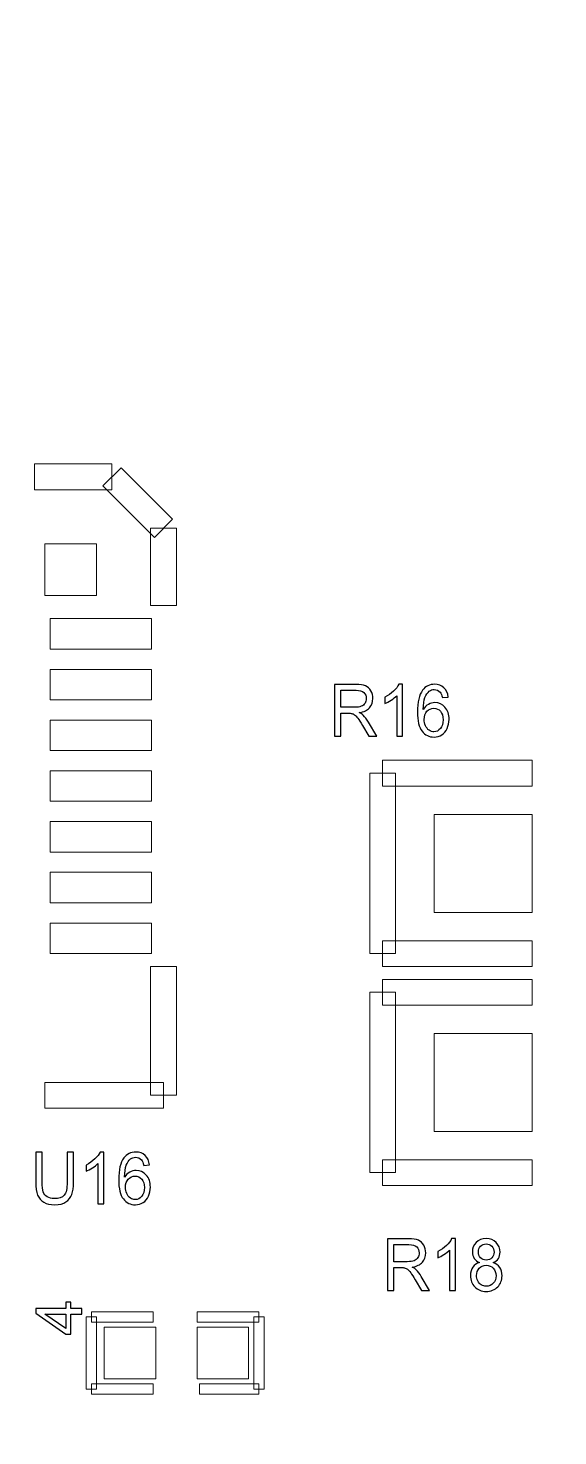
# Model space of a CAD drawing. Header units: millimetres. Extents: x -86 to 67, y -55 to 52.
# Drawn here: x -4.75 to 0.47, y 7.04 to 20.92 of the extents above; entities that cross this region are included whole.
import ezdxf

# ---------------------------------------------------------------- set-up
doc = ezdxf.new("R2010")
doc.units = ezdxf.units.MM
doc.header["$MEASUREMENT"] = 0
for name, color, linetype in [('BG_OUTLINE', 7, 'Continuous'), ('PG_SILKSCREEN_TOP', 7, 'Continuous'), ('PIN_TOP', 7, 'Continuous'), ('RD_SILKSCREEN_TOP', 7, 'Continuous')]:
    doc.layers.add(name, color=color, linetype=linetype)

msp = doc.modelspace()

# ---------------------------------------------------------------- linework, layer by layer
at = {"layer": 'BG_OUTLINE', "color": 3, "lineweight": 9}
msp.add_open_spline([(-60.0926, 34.7331), (-60.0926, 34.7331), (63.7724, 34.7331), (63.7724, 34.7331), (63.7724, 34.7331), (64.585, 34.7336), (65.3646, 34.4113), (65.9396, 33.837), (65.9396, 33.837), (66.5146, 33.2627), (66.8379, 32.4797), (66.8384, 31.667), (66.8384, 31.667), (66.8384, 31.667), (66.8412, -52.28), (66.8412, -52.28), (66.8412, -52.28), (66.8412, -52.28), (66.8384, -52.1933), (66.8384, -52.1933), (66.8384, -52.1933), (66.8389, -53.006), (66.5166, -53.7856), (65.9424, -54.3606), (65.9424, -54.3606), (65.3681, -54.9356), (64.585, -55.2589), (63.7724, -55.2594), (63.7724, -55.2594), (63.7724, -55.2594), (-60.1869, -55.2594), (-60.1869, -55.2594), (-60.1869, -55.2594), (-60.1869, -55.2594), (-60.0853, -55.2518), (-60.0853, -55.2518), (-60.0853, -55.2518), (-60.8979, -55.2523), (-61.6775, -54.9299), (-62.2525, -54.3557), (-62.2525, -54.3557), (-62.8275, -53.7814), (-63.1508, -52.9984), (-63.1513, -52.1857), (-63.1513, -52.1857), (-63.1513, -52.1857), (-63.1587, 31.667), (-63.1587, 31.667), (-63.1587, 31.667), (-63.1592, 32.4797), (-62.8369, 33.2593), (-62.2626, 33.8343), (-62.2626, 33.8343), (-61.6883, 34.4093), (-60.9053, 34.7326), (-60.0926, 34.7331)], degree=3, knots=[0, 0, 0, 0, 0.0714286, 0.0714286, 0.0714286, 0.0714286, 0.1428571, 0.1428571, 0.1428571, 0.1428571, 0.2142857, 0.2142857, 0.2142857, 0.2142857, 0.2857143, 0.2857143, 0.2857143, 0.2857143, 0.3571429, 0.3571429, 0.3571429, 0.3571429, 0.4285714, 0.4285714, 0.4285714, 0.4285714, 0.5, 0.5, 0.5, 0.5, 0.5714286, 0.5714286, 0.5714286, 0.5714286, 0.6428571, 0.6428571, 0.6428571, 0.6428571, 0.7142857, 0.7142857, 0.7142857, 0.7142857, 0.7857143, 0.7857143, 0.7857143, 0.7857143, 0.8571429, 0.8571429, 0.8571429, 0.8571429, 0.9285714, 0.9285714, 0.9285714, 0.9285714, 1, 1, 1, 1], dxfattribs=at)
at = {"layer": 'PG_SILKSCREEN_TOP', "color": 6, "lineweight": 9}
for points in [[(-4.6879, 16.3686), (-4.6879, 16.3686), (-4.6879, 16.6226), (-4.6879, 16.6226), (-4.6879, 16.6226), (-4.6879, 16.6226), (-3.9259, 16.6226), (-3.9259, 16.6226), (-3.9259, 16.6226), (-3.9259, 16.6226), (-3.9259, 16.3686), (-3.9259, 16.3686), (-3.9259, 16.3686), (-3.9259, 16.3686), (-4.6879, 16.3686), (-4.6879, 16.3686)], [(-4.0157, 16.4058), (-4.0157, 16.4058), (-3.8361, 16.5854), (-3.8361, 16.5854), (-3.8361, 16.5854), (-3.8361, 16.5854), (-3.3281, 16.0774), (-3.3281, 16.0774), (-3.3281, 16.0774), (-3.3281, 16.0774), (-3.5077, 15.8978), (-3.5077, 15.8978), (-3.5077, 15.8978), (-3.5077, 15.8978), (-4.0157, 16.4058), (-4.0157, 16.4058)], [(-3.5449, 15.9876), (-3.5449, 15.9876), (-3.2909, 15.9876), (-3.2909, 15.9876), (-3.2909, 15.9876), (-3.2909, 15.9876), (-3.2909, 15.2256), (-3.2909, 15.2256), (-3.2909, 15.2256), (-3.2909, 15.2256), (-3.5449, 15.2256), (-3.5449, 15.2256), (-3.5449, 15.2256), (-3.5449, 15.2256), (-3.5449, 15.9876), (-3.5449, 15.9876)], [(-1.2589, 13.4476), (-1.2589, 13.4476), (-1.2589, 13.7016), (-1.2589, 13.7016), (-1.2589, 13.7016), (-1.2589, 13.7016), (0.2143, 13.7016), (0.2143, 13.7016), (0.2143, 13.7016), (0.2143, 13.7016), (0.2143, 13.4476), (0.2143, 13.4476), (0.2143, 13.4476), (0.2143, 13.4476), (-1.2589, 13.4476), (-1.2589, 13.4476)], [(-1.1319, 11.7966), (-1.1319, 11.7966), (-1.3859, 11.7966), (-1.3859, 11.7966), (-1.3859, 11.7966), (-1.3859, 11.7966), (-1.3859, 13.5746), (-1.3859, 13.5746), (-1.3859, 13.5746), (-1.3859, 13.5746), (-1.1319, 13.5746), (-1.1319, 13.5746), (-1.1319, 13.5746), (-1.1319, 13.5746), (-1.1319, 11.7966), (-1.1319, 11.7966)], [(0.2143, 11.9236), (0.2143, 11.9236), (0.2143, 11.6696), (0.2143, 11.6696), (0.2143, 11.6696), (0.2143, 11.6696), (-1.2589, 11.6696), (-1.2589, 11.6696), (-1.2589, 11.6696), (-1.2589, 11.6696), (-1.2589, 11.9236), (-1.2589, 11.9236), (-1.2589, 11.9236), (-1.2589, 11.9236), (0.2143, 11.9236), (0.2143, 11.9236)], [(-3.5449, 11.6696), (-3.5449, 11.6696), (-3.2909, 11.6696), (-3.2909, 11.6696), (-3.2909, 11.6696), (-3.2909, 11.6696), (-3.2909, 10.3996), (-3.2909, 10.3996), (-3.2909, 10.3996), (-3.2909, 10.3996), (-3.5449, 10.3996), (-3.5449, 10.3996), (-3.5449, 10.3996), (-3.5449, 10.3996), (-3.5449, 11.6696), (-3.5449, 11.6696)], [(-1.2589, 11.2886), (-1.2589, 11.2886), (-1.2589, 11.5426), (-1.2589, 11.5426), (-1.2589, 11.5426), (-1.2589, 11.5426), (0.2143, 11.5426), (0.2143, 11.5426), (0.2143, 11.5426), (0.2143, 11.5426), (0.2143, 11.2886), (0.2143, 11.2886), (0.2143, 11.2886), (0.2143, 11.2886), (-1.2589, 11.2886), (-1.2589, 11.2886)], [(-1.1319, 9.6376), (-1.1319, 9.6376), (-1.3859, 9.6376), (-1.3859, 9.6376), (-1.3859, 9.6376), (-1.3859, 9.6376), (-1.3859, 11.4156), (-1.3859, 11.4156), (-1.3859, 11.4156), (-1.3859, 11.4156), (-1.1319, 11.4156), (-1.1319, 11.4156), (-1.1319, 11.4156), (-1.1319, 11.4156), (-1.1319, 9.6376), (-1.1319, 9.6376)], [(-3.4179, 10.5266), (-3.4179, 10.5266), (-3.4179, 10.2726), (-3.4179, 10.2726), (-3.4179, 10.2726), (-3.4179, 10.2726), (-4.5863, 10.2726), (-4.5863, 10.2726), (-4.5863, 10.2726), (-4.5863, 10.2726), (-4.5863, 10.5266), (-4.5863, 10.5266), (-4.5863, 10.5266), (-4.5863, 10.5266), (-3.4179, 10.5266), (-3.4179, 10.5266)], [(0.2143, 9.7646), (0.2143, 9.7646), (0.2143, 9.5106), (0.2143, 9.5106), (0.2143, 9.5106), (0.2143, 9.5106), (-1.2589, 9.5106), (-1.2589, 9.5106), (-1.2589, 9.5106), (-1.2589, 9.5106), (-1.2589, 9.7646), (-1.2589, 9.7646), (-1.2589, 9.7646), (-1.2589, 9.7646), (0.2143, 9.7646), (0.2143, 9.7646)], [(-4.1799, 8.2152), (-4.1799, 8.2152), (-4.0783, 8.2152), (-4.0783, 8.2152), (-4.0783, 8.2152), (-4.0783, 8.2152), (-4.0783, 7.504), (-4.0783, 7.504), (-4.0783, 7.504), (-4.0783, 7.504), (-4.1799, 7.504), (-4.1799, 7.504), (-4.1799, 7.504), (-4.1799, 7.504), (-4.1799, 8.2152), (-4.1799, 8.2152)], [(-4.1291, 8.1644), (-4.1291, 8.1644), (-4.1291, 8.266), (-4.1291, 8.266), (-4.1291, 8.266), (-4.1291, 8.266), (-3.5195, 8.266), (-3.5195, 8.266), (-3.5195, 8.266), (-3.5195, 8.266), (-3.5195, 8.1644), (-3.5195, 8.1644), (-3.5195, 8.1644), (-3.5195, 8.1644), (-4.1291, 8.1644), (-4.1291, 8.1644)], [(-3.0877, 8.1644), (-3.0877, 8.1644), (-3.0877, 8.266), (-3.0877, 8.266), (-3.0877, 8.266), (-3.0877, 8.266), (-2.4781, 8.266), (-2.4781, 8.266), (-2.4781, 8.266), (-2.4781, 8.266), (-2.4781, 8.1644), (-2.4781, 8.1644), (-2.4781, 8.1644), (-2.4781, 8.1644), (-3.0877, 8.1644), (-3.0877, 8.1644)], [(-2.5289, 8.2152), (-2.5289, 8.2152), (-2.4273, 8.2152), (-2.4273, 8.2152), (-2.4273, 8.2152), (-2.4273, 8.2152), (-2.4273, 7.504), (-2.4273, 7.504), (-2.4273, 7.504), (-2.4273, 7.504), (-2.5289, 7.504), (-2.5289, 7.504), (-2.5289, 7.504), (-2.5289, 7.504), (-2.5289, 8.2152), (-2.5289, 8.2152)], [(-4.1291, 7.4532), (-4.1291, 7.4532), (-4.1291, 7.5548), (-4.1291, 7.5548), (-4.1291, 7.5548), (-4.1291, 7.5548), (-3.5195, 7.5548), (-3.5195, 7.5548), (-3.5195, 7.5548), (-3.5195, 7.5548), (-3.5195, 7.4532), (-3.5195, 7.4532), (-3.5195, 7.4532), (-3.5195, 7.4532), (-4.1291, 7.4532), (-4.1291, 7.4532)], [(-2.4781, 7.5548), (-2.4781, 7.5548), (-2.4781, 7.4532), (-2.4781, 7.4532), (-2.4781, 7.4532), (-2.4781, 7.4532), (-3.0623, 7.4532), (-3.0623, 7.4532), (-3.0623, 7.4532), (-3.0623, 7.4532), (-3.0623, 7.5548), (-3.0623, 7.5548), (-3.0623, 7.5548), (-3.0623, 7.5548), (-2.4781, 7.5548), (-2.4781, 7.5548)]]:
    msp.add_open_spline(points, degree=3, knots=[0, 0, 0, 0, 0.25, 0.25, 0.25, 0.25, 0.5, 0.5, 0.5, 0.5, 0.75, 0.75, 0.75, 0.75, 1, 1, 1, 1], dxfattribs=at)
at = {"layer": 'PG_SILKSCREEN_TOP', "color": 6}
for points, knots in [([(-4.222, 8.2426), (-4.222, 8.2426), (-4.3308, 8.2426), (-4.3308, 8.2426), (-4.3308, 8.2426), (-4.3308, 8.2426), (-4.3308, 8.0454), (-4.3308, 8.0454), (-4.3308, 8.0454), (-4.3308, 8.0454), (-4.382, 8.0454), (-4.382, 8.0454), (-4.382, 8.0454), (-4.382, 8.0454), (-4.6766, 8.2529), (-4.6766, 8.2529), (-4.6766, 8.2529), (-4.6766, 8.2529), (-4.6766, 8.2985), (-4.6766, 8.2985), (-4.6766, 8.2985), (-4.6766, 8.2985), (-4.382, 8.2985), (-4.382, 8.2985), (-4.382, 8.2985), (-4.382, 8.2985), (-4.382, 8.3599), (-4.382, 8.3599), (-4.382, 8.3599), (-4.382, 8.3599), (-4.3308, 8.3599), (-4.3308, 8.3599), (-4.3308, 8.3599), (-4.3308, 8.3599), (-4.3308, 8.2985), (-4.3308, 8.2985), (-4.3308, 8.2985), (-4.3308, 8.2985), (-4.222, 8.2985), (-4.222, 8.2985), (-4.222, 8.2985), (-4.222, 8.2985), (-4.222, 8.2426), (-4.222, 8.2426)], [0, 0, 0, 0, 0.0909091, 0.0909091, 0.0909091, 0.0909091, 0.1818182, 0.1818182, 0.1818182, 0.1818182, 0.2727273, 0.2727273, 0.2727273, 0.2727273, 0.3636364, 0.3636364, 0.3636364, 0.3636364, 0.4545455, 0.4545455, 0.4545455, 0.4545455, 0.5454545, 0.5454545, 0.5454545, 0.5454545, 0.6363636, 0.6363636, 0.6363636, 0.6363636, 0.7272727, 0.7272727, 0.7272727, 0.7272727, 0.8181818, 0.8181818, 0.8181818, 0.8181818, 0.9090909, 0.9090909, 0.9090909, 0.9090909, 1, 1, 1, 1]), ([(-4.382, 8.2426), (-4.382, 8.2426), (-4.5869, 8.2426), (-4.5869, 8.2426), (-4.5869, 8.2426), (-4.5869, 8.2426), (-4.382, 8.1004), (-4.382, 8.1004), (-4.382, 8.1004), (-4.382, 8.1004), (-4.382, 8.2426), (-4.382, 8.2426)], [0, 0, 0, 0, 0.3333333, 0.3333333, 0.3333333, 0.3333333, 0.6666667, 0.6666667, 0.6666667, 0.6666667, 1, 1, 1, 1])]:
    msp.add_open_spline(points, degree=3, knots=knots, dxfattribs=at)
at = {"layer": 'PIN_TOP', "lineweight": 9}
for points in [[(-4.5863, 15.8352), (-4.5863, 15.8352), (-4.0783, 15.8352), (-4.0783, 15.8352), (-4.0783, 15.8352), (-4.0783, 15.8352), (-4.0783, 15.3272), (-4.0783, 15.3272), (-4.0783, 15.3272), (-4.0783, 15.3272), (-4.5863, 15.3272), (-4.5863, 15.3272), (-4.5863, 15.3272), (-4.5863, 15.3272), (-4.5863, 15.8352), (-4.5863, 15.8352)], [(-4.5359, 15.0977), (-4.5359, 15.0977), (-3.5359, 15.0977), (-3.5359, 15.0977), (-3.5359, 15.0977), (-3.5359, 15.0977), (-3.5359, 14.7978), (-3.5359, 14.7978), (-3.5359, 14.7978), (-3.5359, 14.7978), (-4.5359, 14.7978), (-4.5359, 14.7978), (-4.5359, 14.7978), (-4.5359, 14.7978), (-4.5359, 15.0977), (-4.5359, 15.0977)], [(-4.5359, 14.5976), (-4.5359, 14.5976), (-3.5359, 14.5976), (-3.5359, 14.5976), (-3.5359, 14.5976), (-3.5359, 14.5976), (-3.5359, 14.2976), (-3.5359, 14.2976), (-3.5359, 14.2976), (-3.5359, 14.2976), (-4.5359, 14.2976), (-4.5359, 14.2976), (-4.5359, 14.2976), (-4.5359, 14.2976), (-4.5359, 14.5976), (-4.5359, 14.5976)], [(-4.5359, 14.0977), (-4.5359, 14.0977), (-3.5359, 14.0977), (-3.5359, 14.0977), (-3.5359, 14.0977), (-3.5359, 14.0977), (-3.5359, 13.7978), (-3.5359, 13.7978), (-3.5359, 13.7978), (-3.5359, 13.7978), (-4.5359, 13.7978), (-4.5359, 13.7978), (-4.5359, 13.7978), (-4.5359, 13.7978), (-4.5359, 14.0977), (-4.5359, 14.0977)], [(-4.5359, 13.5976), (-4.5359, 13.5976), (-3.5359, 13.5976), (-3.5359, 13.5976), (-3.5359, 13.5976), (-3.5359, 13.5976), (-3.5359, 13.2976), (-3.5359, 13.2976), (-3.5359, 13.2976), (-3.5359, 13.2976), (-4.5359, 13.2976), (-4.5359, 13.2976), (-4.5359, 13.2976), (-4.5359, 13.2976), (-4.5359, 13.5976), (-4.5359, 13.5976)], [(-4.5359, 13.0975), (-4.5359, 13.0975), (-3.5359, 13.0975), (-3.5359, 13.0975), (-3.5359, 13.0975), (-3.5359, 13.0975), (-3.5359, 12.7975), (-3.5359, 12.7975), (-3.5359, 12.7975), (-3.5359, 12.7975), (-4.5359, 12.7975), (-4.5359, 12.7975), (-4.5359, 12.7975), (-4.5359, 12.7975), (-4.5359, 13.0975), (-4.5359, 13.0975)], [(0.2143, 13.1682), (0.2143, 13.1682), (0.2143, 12.203), (0.2143, 12.203), (0.2143, 12.203), (0.2143, 12.203), (-0.7509, 12.203), (-0.7509, 12.203), (-0.7509, 12.203), (-0.7509, 12.203), (-0.7509, 13.1682), (-0.7509, 13.1682), (-0.7509, 13.1682), (-0.7509, 13.1682), (0.2143, 13.1682), (0.2143, 13.1682)], [(-4.5359, 12.5976), (-4.5359, 12.5976), (-3.5359, 12.5976), (-3.5359, 12.5976), (-3.5359, 12.5976), (-3.5359, 12.5976), (-3.5359, 12.2976), (-3.5359, 12.2976), (-3.5359, 12.2976), (-3.5359, 12.2976), (-4.5359, 12.2976), (-4.5359, 12.2976), (-4.5359, 12.2976), (-4.5359, 12.2976), (-4.5359, 12.5976), (-4.5359, 12.5976)], [(-4.5359, 12.0975), (-4.5359, 12.0975), (-3.5359, 12.0975), (-3.5359, 12.0975), (-3.5359, 12.0975), (-3.5359, 12.0975), (-3.5359, 11.7975), (-3.5359, 11.7975), (-3.5359, 11.7975), (-3.5359, 11.7975), (-4.5359, 11.7975), (-4.5359, 11.7975), (-4.5359, 11.7975), (-4.5359, 11.7975), (-4.5359, 12.0975), (-4.5359, 12.0975)], [(0.2143, 11.0092), (0.2143, 11.0092), (0.2143, 10.044), (0.2143, 10.044), (0.2143, 10.044), (0.2143, 10.044), (-0.7509, 10.044), (-0.7509, 10.044), (-0.7509, 10.044), (-0.7509, 10.044), (-0.7509, 11.0092), (-0.7509, 11.0092), (-0.7509, 11.0092), (-0.7509, 11.0092), (0.2143, 11.0092), (0.2143, 11.0092)], [(-4.0021, 7.6056), (-4.0021, 7.6056), (-4.0021, 8.1136), (-4.0021, 8.1136), (-4.0021, 8.1136), (-4.0021, 8.1136), (-3.4941, 8.1136), (-3.4941, 8.1136), (-3.4941, 8.1136), (-3.4941, 8.1136), (-3.4941, 7.6056), (-3.4941, 7.6056), (-3.4941, 7.6056), (-3.4941, 7.6056), (-4.0021, 7.6056), (-4.0021, 7.6056)], [(-3.0877, 7.6056), (-3.0877, 7.6056), (-3.0877, 8.1136), (-3.0877, 8.1136), (-3.0877, 8.1136), (-3.0877, 8.1136), (-2.5797, 8.1136), (-2.5797, 8.1136), (-2.5797, 8.1136), (-2.5797, 8.1136), (-2.5797, 7.6056), (-2.5797, 7.6056), (-2.5797, 7.6056), (-2.5797, 7.6056), (-3.0877, 7.6056), (-3.0877, 7.6056)]]:
    msp.add_open_spline(points, degree=3, knots=[0, 0, 0, 0, 0.25, 0.25, 0.25, 0.25, 0.5, 0.5, 0.5, 0.5, 0.75, 0.75, 0.75, 0.75, 1, 1, 1, 1], dxfattribs=at)
at = {"layer": 'RD_SILKSCREEN_TOP', "color": 8}
for points, knots in [([(-1.7328, 13.9394), (-1.7328, 13.9394), (-1.7328, 14.4485), (-1.7328, 14.4485), (-1.7328, 14.4485), (-1.7328, 14.4485), (-1.5232, 14.4485), (-1.5232, 14.4485), (-1.5232, 14.4485), (-1.4811, 14.4485), (-1.449, 14.4439), (-1.4271, 14.4348), (-1.4271, 14.4348), (-1.4052, 14.4256), (-1.3877, 14.4095), (-1.3745, 14.3864), (-1.3745, 14.3864), (-1.3614, 14.3632), (-1.3549, 14.3376), (-1.3549, 14.3096), (-1.3549, 14.3096), (-1.3549, 14.2734), (-1.3656, 14.2431), (-1.3875, 14.2183), (-1.3875, 14.2183), (-1.4092, 14.1935), (-1.4427, 14.1778), (-1.4881, 14.171), (-1.4881, 14.171), (-1.4715, 14.1625), (-1.4589, 14.1541), (-1.4503, 14.1456), (-1.4503, 14.1456), (-1.432, 14.1276), (-1.4148, 14.105), (-1.3983, 14.078), (-1.3983, 14.078), (-1.3983, 14.078), (-1.3161, 13.9394), (-1.3161, 13.9394), (-1.3161, 13.9394), (-1.3161, 13.9394), (-1.3949, 13.9394), (-1.3949, 13.9394), (-1.3949, 13.9394), (-1.3949, 13.9394), (-1.4574, 14.0454), (-1.4574, 14.0454), (-1.4574, 14.0454), (-1.4757, 14.0758), (-1.4907, 14.0993), (-1.5026, 14.1154), (-1.5026, 14.1154), (-1.5144, 14.1317), (-1.525, 14.143), (-1.5343, 14.1494), (-1.5343, 14.1494), (-1.5436, 14.156), (-1.5531, 14.1605), (-1.5628, 14.1631), (-1.5628, 14.1631), (-1.5699, 14.1646), (-1.5815, 14.1654), (-1.5977, 14.1654), (-1.5977, 14.1654), (-1.5977, 14.1654), (-1.6702, 14.1654), (-1.6702, 14.1654), (-1.6702, 14.1654), (-1.6702, 14.1654), (-1.6702, 13.9394), (-1.6702, 13.9394), (-1.6702, 13.9394), (-1.6702, 13.9394), (-1.7328, 13.9394), (-1.7328, 13.9394)], [0, 0, 0, 0, 0.0526316, 0.0526316, 0.0526316, 0.0526316, 0.1052632, 0.1052632, 0.1052632, 0.1052632, 0.1578947, 0.1578947, 0.1578947, 0.1578947, 0.2105263, 0.2105263, 0.2105263, 0.2105263, 0.2631579, 0.2631579, 0.2631579, 0.2631579, 0.3157895, 0.3157895, 0.3157895, 0.3157895, 0.3684211, 0.3684211, 0.3684211, 0.3684211, 0.4210526, 0.4210526, 0.4210526, 0.4210526, 0.4736842, 0.4736842, 0.4736842, 0.4736842, 0.5263158, 0.5263158, 0.5263158, 0.5263158, 0.5789474, 0.5789474, 0.5789474, 0.5789474, 0.6315789, 0.6315789, 0.6315789, 0.6315789, 0.6842105, 0.6842105, 0.6842105, 0.6842105, 0.7368421, 0.7368421, 0.7368421, 0.7368421, 0.7894737, 0.7894737, 0.7894737, 0.7894737, 0.8421053, 0.8421053, 0.8421053, 0.8421053, 0.8947368, 0.8947368, 0.8947368, 0.8947368, 0.9473684, 0.9473684, 0.9473684, 0.9473684, 1, 1, 1, 1]), ([(-1.0618, 13.9394), (-1.0618, 13.9394), (-1.1198, 13.9394), (-1.1198, 13.9394), (-1.1198, 13.9394), (-1.1198, 13.9394), (-1.1198, 14.3377), (-1.1198, 14.3377), (-1.1198, 14.3377), (-1.1338, 14.3233), (-1.1521, 14.309), (-1.1747, 14.2946), (-1.1747, 14.2946), (-1.1975, 14.2803), (-1.2179, 14.2695), (-1.2359, 14.2624), (-1.2359, 14.2624), (-1.2359, 14.2624), (-1.2359, 14.3227), (-1.2359, 14.3227), (-1.2359, 14.3227), (-1.2034, 14.3392), (-1.175, 14.3591), (-1.1508, 14.3825), (-1.1508, 14.3825), (-1.1265, 14.4059), (-1.1093, 14.4286), (-1.0992, 14.4506), (-1.0992, 14.4506), (-1.0992, 14.4506), (-1.0618, 14.4506), (-1.0618, 14.4506), (-1.0618, 14.4506), (-1.0618, 14.4506), (-1.0618, 13.9394), (-1.0618, 13.9394)], [0, 0, 0, 0, 0.1111111, 0.1111111, 0.1111111, 0.1111111, 0.2222222, 0.2222222, 0.2222222, 0.2222222, 0.3333333, 0.3333333, 0.3333333, 0.3333333, 0.4444444, 0.4444444, 0.4444444, 0.4444444, 0.5555556, 0.5555556, 0.5555556, 0.5555556, 0.6666667, 0.6666667, 0.6666667, 0.6666667, 0.7777778, 0.7777778, 0.7777778, 0.7777778, 0.8888889, 0.8888889, 0.8888889, 0.8888889, 1, 1, 1, 1]), ([(-0.612, 14.3238), (-0.612, 14.3238), (-0.6696, 14.3189), (-0.6696, 14.3189), (-0.6696, 14.3189), (-0.6748, 14.3435), (-0.6821, 14.3614), (-0.6916, 14.3724), (-0.6916, 14.3724), (-0.7072, 14.3903), (-0.7267, 14.3992), (-0.7497, 14.3992), (-0.7497, 14.3992), (-0.7682, 14.3992), (-0.7843, 14.3936), (-0.7983, 14.3825), (-0.7983, 14.3825), (-0.8165, 14.3681), (-0.831, 14.3472), (-0.8415, 14.3197), (-0.8415, 14.3197), (-0.852, 14.2922), (-0.8575, 14.2529), (-0.858, 14.202), (-0.858, 14.202), (-0.8439, 14.2248), (-0.8269, 14.2419), (-0.8067, 14.253), (-0.8067, 14.253), (-0.7865, 14.2641), (-0.7653, 14.2696), (-0.7432, 14.2696), (-0.7432, 14.2696), (-0.7044, 14.2696), (-0.6715, 14.2543), (-0.6443, 14.2236), (-0.6443, 14.2236), (-0.6171, 14.1929), (-0.6035, 14.1534), (-0.6035, 14.1048), (-0.6035, 14.1048), (-0.6035, 14.0727), (-0.6099, 14.0431), (-0.6227, 14.0156), (-0.6227, 14.0156), (-0.6355, 13.9882), (-0.6531, 13.9671), (-0.6755, 13.9526), (-0.6755, 13.9526), (-0.6978, 13.938), (-0.7231, 13.9307), (-0.7515, 13.9307), (-0.7515, 13.9307), (-0.7999, 13.9307), (-0.8394, 13.9498), (-0.8698, 13.9882), (-0.8698, 13.9882), (-0.9005, 14.0265), (-0.9156, 14.0897), (-0.9156, 14.1777), (-0.9156, 14.1777), (-0.9156, 14.276), (-0.8988, 14.3475), (-0.865, 14.3922), (-0.865, 14.3922), (-0.8356, 14.4311), (-0.796, 14.4506), (-0.7461, 14.4506), (-0.7461, 14.4506), (-0.7089, 14.4506), (-0.6785, 14.4394), (-0.6547, 14.4169), (-0.6547, 14.4169), (-0.6309, 14.3944), (-0.6167, 14.3634), (-0.612, 14.3238)], [0, 0, 0, 0, 0.0526316, 0.0526316, 0.0526316, 0.0526316, 0.1052632, 0.1052632, 0.1052632, 0.1052632, 0.1578947, 0.1578947, 0.1578947, 0.1578947, 0.2105263, 0.2105263, 0.2105263, 0.2105263, 0.2631579, 0.2631579, 0.2631579, 0.2631579, 0.3157895, 0.3157895, 0.3157895, 0.3157895, 0.3684211, 0.3684211, 0.3684211, 0.3684211, 0.4210526, 0.4210526, 0.4210526, 0.4210526, 0.4736842, 0.4736842, 0.4736842, 0.4736842, 0.5263158, 0.5263158, 0.5263158, 0.5263158, 0.5789474, 0.5789474, 0.5789474, 0.5789474, 0.6315789, 0.6315789, 0.6315789, 0.6315789, 0.6842105, 0.6842105, 0.6842105, 0.6842105, 0.7368421, 0.7368421, 0.7368421, 0.7368421, 0.7894737, 0.7894737, 0.7894737, 0.7894737, 0.8421053, 0.8421053, 0.8421053, 0.8421053, 0.8947368, 0.8947368, 0.8947368, 0.8947368, 0.9473684, 0.9473684, 0.9473684, 0.9473684, 1, 1, 1, 1]), ([(-1.6702, 14.2238), (-1.6702, 14.2238), (-1.5358, 14.2238), (-1.5358, 14.2238), (-1.5358, 14.2238), (-1.5072, 14.2238), (-1.4848, 14.227), (-1.4687, 14.2334), (-1.4687, 14.2334), (-1.4526, 14.2398), (-1.4403, 14.25), (-1.4319, 14.2639), (-1.4319, 14.2639), (-1.4236, 14.2779), (-1.4194, 14.2931), (-1.4194, 14.3096), (-1.4194, 14.3096), (-1.4194, 14.3336), (-1.4274, 14.3534), (-1.4437, 14.369), (-1.4437, 14.369), (-1.4599, 14.3845), (-1.4855, 14.3922), (-1.5206, 14.3922), (-1.5206, 14.3922), (-1.5206, 14.3922), (-1.6702, 14.3922), (-1.6702, 14.3922), (-1.6702, 14.3922), (-1.6702, 14.3922), (-1.6702, 14.2238), (-1.6702, 14.2238)], [0, 0, 0, 0, 0.125, 0.125, 0.125, 0.125, 0.25, 0.25, 0.25, 0.25, 0.375, 0.375, 0.375, 0.375, 0.5, 0.5, 0.5, 0.5, 0.625, 0.625, 0.625, 0.625, 0.75, 0.75, 0.75, 0.75, 0.875, 0.875, 0.875, 0.875, 1, 1, 1, 1]), ([(-0.8489, 14.1044), (-0.8489, 14.0828), (-0.8447, 14.0622), (-0.8361, 14.0425), (-0.8361, 14.0425), (-0.8277, 14.0228), (-0.8158, 14.0079), (-0.8006, 13.9976), (-0.8006, 13.9976), (-0.7853, 13.9873), (-0.7693, 13.9821), (-0.7525, 13.9821), (-0.7525, 13.9821), (-0.728, 13.9821), (-0.707, 13.9927), (-0.6893, 14.0141), (-0.6893, 14.0141), (-0.6717, 14.0354), (-0.663, 14.0643), (-0.663, 14.1008), (-0.663, 14.1008), (-0.663, 14.136), (-0.6716, 14.1638), (-0.689, 14.1841), (-0.689, 14.1841), (-0.7064, 14.2043), (-0.7283, 14.2144), (-0.7547, 14.2144), (-0.7547, 14.2144), (-0.781, 14.2144), (-0.8033, 14.2043), (-0.8216, 14.1841), (-0.8216, 14.1841), (-0.8398, 14.1638), (-0.8489, 14.1372), (-0.8489, 14.1044)], [0, 0, 0, 0, 0.1111111, 0.1111111, 0.1111111, 0.1111111, 0.2222222, 0.2222222, 0.2222222, 0.2222222, 0.3333333, 0.3333333, 0.3333333, 0.3333333, 0.4444444, 0.4444444, 0.4444444, 0.4444444, 0.5555556, 0.5555556, 0.5555556, 0.5555556, 0.6666667, 0.6666667, 0.6666667, 0.6666667, 0.7777778, 0.7777778, 0.7777778, 0.7777778, 0.8888889, 0.8888889, 0.8888889, 0.8888889, 1, 1, 1, 1]), ([(-4.3674, 9.8386), (-4.3674, 9.8386), (-4.3047, 9.8386), (-4.3047, 9.8386), (-4.3047, 9.8386), (-4.3047, 9.8386), (-4.3047, 9.5444), (-4.3047, 9.5444), (-4.3047, 9.5444), (-4.3047, 9.4933), (-4.3102, 9.4527), (-4.321, 9.4225), (-4.321, 9.4225), (-4.3317, 9.3924), (-4.351, 9.368), (-4.3792, 9.3492), (-4.3792, 9.3492), (-4.4072, 9.3302), (-4.444, 9.3208), (-4.4896, 9.3208), (-4.4896, 9.3208), (-4.5338, 9.3208), (-4.5701, 9.329), (-4.5982, 9.3455), (-4.5982, 9.3455), (-4.6264, 9.3619), (-4.6465, 9.3857), (-4.6585, 9.4169), (-4.6585, 9.4169), (-4.6707, 9.448), (-4.6766, 9.4905), (-4.6766, 9.5444), (-4.6766, 9.5444), (-4.6766, 9.5444), (-4.6766, 9.8386), (-4.6766, 9.8386), (-4.6766, 9.8386), (-4.6766, 9.8386), (-4.614, 9.8386), (-4.614, 9.8386), (-4.614, 9.8386), (-4.614, 9.8386), (-4.614, 9.5448), (-4.614, 9.5448), (-4.614, 9.5448), (-4.614, 9.5005), (-4.6102, 9.4679), (-4.6026, 9.4471), (-4.6026, 9.4471), (-4.595, 9.4261), (-4.5818, 9.41), (-4.5633, 9.3986), (-4.5633, 9.3986), (-4.5446, 9.3872), (-4.5219, 9.3815), (-4.4951, 9.3815), (-4.4951, 9.3815), (-4.449, 9.3815), (-4.4162, 9.3928), (-4.3966, 9.4153), (-4.3966, 9.4153), (-4.3771, 9.4377), (-4.3674, 9.4809), (-4.3674, 9.5448), (-4.3674, 9.5448), (-4.3674, 9.5448), (-4.3674, 9.8386), (-4.3674, 9.8386)], [0, 0, 0, 0, 0.0588235, 0.0588235, 0.0588235, 0.0588235, 0.1176471, 0.1176471, 0.1176471, 0.1176471, 0.1764706, 0.1764706, 0.1764706, 0.1764706, 0.2352941, 0.2352941, 0.2352941, 0.2352941, 0.2941176, 0.2941176, 0.2941176, 0.2941176, 0.3529412, 0.3529412, 0.3529412, 0.3529412, 0.4117647, 0.4117647, 0.4117647, 0.4117647, 0.4705882, 0.4705882, 0.4705882, 0.4705882, 0.5294118, 0.5294118, 0.5294118, 0.5294118, 0.5882353, 0.5882353, 0.5882353, 0.5882353, 0.6470588, 0.6470588, 0.6470588, 0.6470588, 0.7058824, 0.7058824, 0.7058824, 0.7058824, 0.7647059, 0.7647059, 0.7647059, 0.7647059, 0.8235294, 0.8235294, 0.8235294, 0.8235294, 0.8823529, 0.8823529, 0.8823529, 0.8823529, 0.9411765, 0.9411765, 0.9411765, 0.9411765, 1, 1, 1, 1]), ([(-4.0056, 9.3295), (-4.0056, 9.3295), (-4.0636, 9.3295), (-4.0636, 9.3295), (-4.0636, 9.3295), (-4.0636, 9.3295), (-4.0636, 9.7278), (-4.0636, 9.7278), (-4.0636, 9.7278), (-4.0776, 9.7134), (-4.0959, 9.6991), (-4.1185, 9.6847), (-4.1185, 9.6847), (-4.1413, 9.6704), (-4.1617, 9.6596), (-4.1797, 9.6525), (-4.1797, 9.6525), (-4.1797, 9.6525), (-4.1797, 9.7128), (-4.1797, 9.7128), (-4.1797, 9.7128), (-4.1472, 9.7293), (-4.1188, 9.7492), (-4.0946, 9.7726), (-4.0946, 9.7726), (-4.0703, 9.796), (-4.0531, 9.8187), (-4.043, 9.8407), (-4.043, 9.8407), (-4.043, 9.8407), (-4.0056, 9.8407), (-4.0056, 9.8407), (-4.0056, 9.8407), (-4.0056, 9.8407), (-4.0056, 9.3295), (-4.0056, 9.3295)], [0, 0, 0, 0, 0.1111111, 0.1111111, 0.1111111, 0.1111111, 0.2222222, 0.2222222, 0.2222222, 0.2222222, 0.3333333, 0.3333333, 0.3333333, 0.3333333, 0.4444444, 0.4444444, 0.4444444, 0.4444444, 0.5555556, 0.5555556, 0.5555556, 0.5555556, 0.6666667, 0.6666667, 0.6666667, 0.6666667, 0.7777778, 0.7777778, 0.7777778, 0.7777778, 0.8888889, 0.8888889, 0.8888889, 0.8888889, 1, 1, 1, 1]), ([(-3.5558, 9.7139), (-3.5558, 9.7139), (-3.6134, 9.709), (-3.6134, 9.709), (-3.6134, 9.709), (-3.6186, 9.7336), (-3.6259, 9.7515), (-3.6354, 9.7625), (-3.6354, 9.7625), (-3.651, 9.7804), (-3.6705, 9.7893), (-3.6935, 9.7893), (-3.6935, 9.7893), (-3.712, 9.7893), (-3.7281, 9.7837), (-3.7421, 9.7726), (-3.7421, 9.7726), (-3.7603, 9.7582), (-3.7748, 9.7373), (-3.7853, 9.7098), (-3.7853, 9.7098), (-3.7958, 9.6823), (-3.8013, 9.643), (-3.8018, 9.5921), (-3.8018, 9.5921), (-3.7877, 9.6149), (-3.7707, 9.632), (-3.7505, 9.6431), (-3.7505, 9.6431), (-3.7303, 9.6542), (-3.7091, 9.6597), (-3.687, 9.6597), (-3.687, 9.6597), (-3.6482, 9.6597), (-3.6153, 9.6444), (-3.5881, 9.6137), (-3.5881, 9.6137), (-3.5609, 9.583), (-3.5473, 9.5435), (-3.5473, 9.4949), (-3.5473, 9.4949), (-3.5473, 9.4628), (-3.5537, 9.4332), (-3.5665, 9.4057), (-3.5665, 9.4057), (-3.5793, 9.3783), (-3.5969, 9.3572), (-3.6193, 9.3427), (-3.6193, 9.3427), (-3.6416, 9.3281), (-3.6669, 9.3208), (-3.6953, 9.3208), (-3.6953, 9.3208), (-3.7437, 9.3208), (-3.7832, 9.3399), (-3.8136, 9.3783), (-3.8136, 9.3783), (-3.8443, 9.4166), (-3.8594, 9.4798), (-3.8594, 9.5678), (-3.8594, 9.5678), (-3.8594, 9.6661), (-3.8426, 9.7376), (-3.8088, 9.7823), (-3.8088, 9.7823), (-3.7794, 9.8212), (-3.7398, 9.8407), (-3.6899, 9.8407), (-3.6899, 9.8407), (-3.6527, 9.8407), (-3.6223, 9.8295), (-3.5985, 9.807), (-3.5985, 9.807), (-3.5747, 9.7845), (-3.5605, 9.7535), (-3.5558, 9.7139)], [0, 0, 0, 0, 0.0526316, 0.0526316, 0.0526316, 0.0526316, 0.1052632, 0.1052632, 0.1052632, 0.1052632, 0.1578947, 0.1578947, 0.1578947, 0.1578947, 0.2105263, 0.2105263, 0.2105263, 0.2105263, 0.2631579, 0.2631579, 0.2631579, 0.2631579, 0.3157895, 0.3157895, 0.3157895, 0.3157895, 0.3684211, 0.3684211, 0.3684211, 0.3684211, 0.4210526, 0.4210526, 0.4210526, 0.4210526, 0.4736842, 0.4736842, 0.4736842, 0.4736842, 0.5263158, 0.5263158, 0.5263158, 0.5263158, 0.5789474, 0.5789474, 0.5789474, 0.5789474, 0.6315789, 0.6315789, 0.6315789, 0.6315789, 0.6842105, 0.6842105, 0.6842105, 0.6842105, 0.7368421, 0.7368421, 0.7368421, 0.7368421, 0.7894737, 0.7894737, 0.7894737, 0.7894737, 0.8421053, 0.8421053, 0.8421053, 0.8421053, 0.8947368, 0.8947368, 0.8947368, 0.8947368, 0.9473684, 0.9473684, 0.9473684, 0.9473684, 1, 1, 1, 1]), ([(-3.7927, 9.4945), (-3.7927, 9.4729), (-3.7885, 9.4523), (-3.7799, 9.4326), (-3.7799, 9.4326), (-3.7715, 9.4129), (-3.7596, 9.398), (-3.7444, 9.3877), (-3.7444, 9.3877), (-3.7291, 9.3774), (-3.7131, 9.3722), (-3.6963, 9.3722), (-3.6963, 9.3722), (-3.6718, 9.3722), (-3.6508, 9.3828), (-3.6331, 9.4042), (-3.6331, 9.4042), (-3.6155, 9.4255), (-3.6068, 9.4544), (-3.6068, 9.4909), (-3.6068, 9.4909), (-3.6068, 9.5261), (-3.6154, 9.5539), (-3.6328, 9.5742), (-3.6328, 9.5742), (-3.6502, 9.5944), (-3.6721, 9.6045), (-3.6985, 9.6045), (-3.6985, 9.6045), (-3.7248, 9.6045), (-3.7471, 9.5944), (-3.7654, 9.5742), (-3.7654, 9.5742), (-3.7836, 9.5539), (-3.7927, 9.5273), (-3.7927, 9.4945)], [0, 0, 0, 0, 0.1111111, 0.1111111, 0.1111111, 0.1111111, 0.2222222, 0.2222222, 0.2222222, 0.2222222, 0.3333333, 0.3333333, 0.3333333, 0.3333333, 0.4444444, 0.4444444, 0.4444444, 0.4444444, 0.5555556, 0.5555556, 0.5555556, 0.5555556, 0.6666667, 0.6666667, 0.6666667, 0.6666667, 0.7777778, 0.7777778, 0.7777778, 0.7777778, 0.8888889, 0.8888889, 0.8888889, 0.8888889, 1, 1, 1, 1]), ([(-1.2121, 8.4758), (-1.2121, 8.4758), (-1.2121, 8.9849), (-1.2121, 8.9849), (-1.2121, 8.9849), (-1.2121, 8.9849), (-1.0025, 8.9849), (-1.0025, 8.9849), (-1.0025, 8.9849), (-0.9604, 8.9849), (-0.9283, 8.9803), (-0.9064, 8.9712), (-0.9064, 8.9712), (-0.8845, 8.962), (-0.867, 8.9459), (-0.8538, 8.9228), (-0.8538, 8.9228), (-0.8407, 8.8996), (-0.8342, 8.874), (-0.8342, 8.846), (-0.8342, 8.846), (-0.8342, 8.8098), (-0.8449, 8.7795), (-0.8668, 8.7547), (-0.8668, 8.7547), (-0.8885, 8.7299), (-0.922, 8.7142), (-0.9674, 8.7074), (-0.9674, 8.7074), (-0.9508, 8.6989), (-0.9382, 8.6905), (-0.9296, 8.682), (-0.9296, 8.682), (-0.9113, 8.664), (-0.8941, 8.6414), (-0.8776, 8.6144), (-0.8776, 8.6144), (-0.8776, 8.6144), (-0.7954, 8.4758), (-0.7954, 8.4758), (-0.7954, 8.4758), (-0.7954, 8.4758), (-0.8742, 8.4758), (-0.8742, 8.4758), (-0.8742, 8.4758), (-0.8742, 8.4758), (-0.9367, 8.5818), (-0.9367, 8.5818), (-0.9367, 8.5818), (-0.955, 8.6122), (-0.97, 8.6357), (-0.9819, 8.6518), (-0.9819, 8.6518), (-0.9937, 8.6681), (-1.0043, 8.6794), (-1.0136, 8.6858), (-1.0136, 8.6858), (-1.0229, 8.6924), (-1.0324, 8.6969), (-1.0421, 8.6995), (-1.0421, 8.6995), (-1.0492, 8.701), (-1.0608, 8.7018), (-1.077, 8.7018), (-1.077, 8.7018), (-1.077, 8.7018), (-1.1495, 8.7018), (-1.1495, 8.7018), (-1.1495, 8.7018), (-1.1495, 8.7018), (-1.1495, 8.4758), (-1.1495, 8.4758), (-1.1495, 8.4758), (-1.1495, 8.4758), (-1.2121, 8.4758), (-1.2121, 8.4758)], [0, 0, 0, 0, 0.0526316, 0.0526316, 0.0526316, 0.0526316, 0.1052632, 0.1052632, 0.1052632, 0.1052632, 0.1578947, 0.1578947, 0.1578947, 0.1578947, 0.2105263, 0.2105263, 0.2105263, 0.2105263, 0.2631579, 0.2631579, 0.2631579, 0.2631579, 0.3157895, 0.3157895, 0.3157895, 0.3157895, 0.3684211, 0.3684211, 0.3684211, 0.3684211, 0.4210526, 0.4210526, 0.4210526, 0.4210526, 0.4736842, 0.4736842, 0.4736842, 0.4736842, 0.5263158, 0.5263158, 0.5263158, 0.5263158, 0.5789474, 0.5789474, 0.5789474, 0.5789474, 0.6315789, 0.6315789, 0.6315789, 0.6315789, 0.6842105, 0.6842105, 0.6842105, 0.6842105, 0.7368421, 0.7368421, 0.7368421, 0.7368421, 0.7894737, 0.7894737, 0.7894737, 0.7894737, 0.8421053, 0.8421053, 0.8421053, 0.8421053, 0.8947368, 0.8947368, 0.8947368, 0.8947368, 0.9473684, 0.9473684, 0.9473684, 0.9473684, 1, 1, 1, 1]), ([(-1.1495, 8.7602), (-1.1495, 8.7602), (-1.0151, 8.7602), (-1.0151, 8.7602), (-1.0151, 8.7602), (-0.9865, 8.7602), (-0.9641, 8.7634), (-0.948, 8.7698), (-0.948, 8.7698), (-0.9319, 8.7762), (-0.9196, 8.7864), (-0.9112, 8.8003), (-0.9112, 8.8003), (-0.9029, 8.8143), (-0.8987, 8.8295), (-0.8987, 8.846), (-0.8987, 8.846), (-0.8987, 8.87), (-0.9067, 8.8898), (-0.923, 8.9054), (-0.923, 8.9054), (-0.9392, 8.9209), (-0.9648, 8.9286), (-0.9999, 8.9286), (-0.9999, 8.9286), (-0.9999, 8.9286), (-1.1495, 8.9286), (-1.1495, 8.9286), (-1.1495, 8.9286), (-1.1495, 8.9286), (-1.1495, 8.7602), (-1.1495, 8.7602)], [0, 0, 0, 0, 0.125, 0.125, 0.125, 0.125, 0.25, 0.25, 0.25, 0.25, 0.375, 0.375, 0.375, 0.375, 0.5, 0.5, 0.5, 0.5, 0.625, 0.625, 0.625, 0.625, 0.75, 0.75, 0.75, 0.75, 0.875, 0.875, 0.875, 0.875, 1, 1, 1, 1]), ([(-0.5411, 8.4758), (-0.5411, 8.4758), (-0.5991, 8.4758), (-0.5991, 8.4758), (-0.5991, 8.4758), (-0.5991, 8.4758), (-0.5991, 8.8741), (-0.5991, 8.8741), (-0.5991, 8.8741), (-0.6131, 8.8597), (-0.6314, 8.8454), (-0.654, 8.831), (-0.654, 8.831), (-0.6768, 8.8167), (-0.6972, 8.8059), (-0.7152, 8.7988), (-0.7152, 8.7988), (-0.7152, 8.7988), (-0.7152, 8.8591), (-0.7152, 8.8591), (-0.7152, 8.8591), (-0.6827, 8.8756), (-0.6543, 8.8955), (-0.6301, 8.9189), (-0.6301, 8.9189), (-0.6058, 8.9423), (-0.5886, 8.965), (-0.5785, 8.987), (-0.5785, 8.987), (-0.5785, 8.987), (-0.5411, 8.987), (-0.5411, 8.987), (-0.5411, 8.987), (-0.5411, 8.987), (-0.5411, 8.4758), (-0.5411, 8.4758)], [0, 0, 0, 0, 0.1111111, 0.1111111, 0.1111111, 0.1111111, 0.2222222, 0.2222222, 0.2222222, 0.2222222, 0.3333333, 0.3333333, 0.3333333, 0.3333333, 0.4444444, 0.4444444, 0.4444444, 0.4444444, 0.5555556, 0.5555556, 0.5555556, 0.5555556, 0.6666667, 0.6666667, 0.6666667, 0.6666667, 0.7777778, 0.7777778, 0.7777778, 0.7777778, 0.8888889, 0.8888889, 0.8888889, 0.8888889, 1, 1, 1, 1]), ([(-0.303, 8.7519), (-0.3271, 8.7613), (-0.345, 8.7749), (-0.3567, 8.7925), (-0.3567, 8.7925), (-0.3682, 8.8101), (-0.374, 8.8312), (-0.374, 8.8557), (-0.374, 8.8557), (-0.374, 8.8928), (-0.3617, 8.9239), (-0.3369, 8.9491), (-0.3369, 8.9491), (-0.3122, 8.9744), (-0.2794, 8.987), (-0.2383, 8.987), (-0.2383, 8.987), (-0.197, 8.987), (-0.1638, 8.9741), (-0.1385, 8.9483), (-0.1385, 8.9483), (-0.1135, 8.9224), (-0.1009, 8.891), (-0.1009, 8.8539), (-0.1009, 8.8539), (-0.1009, 8.8303), (-0.1067, 8.8098), (-0.1181, 8.7923), (-0.1181, 8.7923), (-0.1296, 8.7749), (-0.1471, 8.7613), (-0.1705, 8.7519), (-0.1705, 8.7519), (-0.1415, 8.7417), (-0.1194, 8.7253), (-0.1043, 8.7026), (-0.1043, 8.7026), (-0.0891, 8.6799), (-0.0815, 8.6528), (-0.0815, 8.6214), (-0.0815, 8.6214), (-0.0815, 8.5777), (-0.0959, 8.5412), (-0.1244, 8.5116), (-0.1244, 8.5116), (-0.153, 8.482), (-0.1906, 8.4671), (-0.2373, 8.4671), (-0.2373, 8.4671), (-0.284, 8.4671), (-0.3215, 8.482), (-0.3502, 8.5117), (-0.3502, 8.5117), (-0.3788, 8.5415), (-0.3931, 8.5786), (-0.3931, 8.623), (-0.3931, 8.623), (-0.3931, 8.6561), (-0.3853, 8.6838), (-0.3696, 8.7062), (-0.3696, 8.7062), (-0.3541, 8.7285), (-0.3319, 8.7438), (-0.303, 8.7519)], [0, 0, 0, 0, 0.0625, 0.0625, 0.0625, 0.0625, 0.125, 0.125, 0.125, 0.125, 0.1875, 0.1875, 0.1875, 0.1875, 0.25, 0.25, 0.25, 0.25, 0.3125, 0.3125, 0.3125, 0.3125, 0.375, 0.375, 0.375, 0.375, 0.4375, 0.4375, 0.4375, 0.4375, 0.5, 0.5, 0.5, 0.5, 0.5625, 0.5625, 0.5625, 0.5625, 0.625, 0.625, 0.625, 0.625, 0.6875, 0.6875, 0.6875, 0.6875, 0.75, 0.75, 0.75, 0.75, 0.8125, 0.8125, 0.8125, 0.8125, 0.875, 0.875, 0.875, 0.875, 0.9375, 0.9375, 0.9375, 0.9375, 1, 1, 1, 1]), ([(-0.3147, 8.8578), (-0.3147, 8.8338), (-0.3074, 8.8141), (-0.2931, 8.7988), (-0.2931, 8.7988), (-0.2787, 8.7835), (-0.26, 8.7758), (-0.237, 8.7758), (-0.237, 8.7758), (-0.2147, 8.7758), (-0.1963, 8.7834), (-0.1819, 8.7986), (-0.1819, 8.7986), (-0.1676, 8.8137), (-0.1606, 8.8323), (-0.1606, 8.8543), (-0.1606, 8.8543), (-0.1606, 8.8773), (-0.1679, 8.8965), (-0.1826, 8.9121), (-0.1826, 8.9121), (-0.1973, 8.9278), (-0.2156, 8.9356), (-0.2376, 8.9356), (-0.2376, 8.9356), (-0.2598, 8.9356), (-0.2781, 8.9279), (-0.2928, 8.9127), (-0.2928, 8.9127), (-0.3074, 8.8974), (-0.3147, 8.8791), (-0.3147, 8.8578)], [0, 0, 0, 0, 0.125, 0.125, 0.125, 0.125, 0.25, 0.25, 0.25, 0.25, 0.375, 0.375, 0.375, 0.375, 0.5, 0.5, 0.5, 0.5, 0.625, 0.625, 0.625, 0.625, 0.75, 0.75, 0.75, 0.75, 0.875, 0.875, 0.875, 0.875, 1, 1, 1, 1]), ([(-0.3334, 8.6227), (-0.3334, 8.6049), (-0.3295, 8.5876), (-0.3217, 8.571), (-0.3217, 8.571), (-0.3139, 8.5543), (-0.3022, 8.5413), (-0.2866, 8.5322), (-0.2866, 8.5322), (-0.2711, 8.5231), (-0.2545, 8.5185), (-0.2367, 8.5185), (-0.2367, 8.5185), (-0.2089, 8.5185), (-0.186, 8.5281), (-0.168, 8.5474), (-0.168, 8.5474), (-0.15, 8.5666), (-0.1409, 8.591), (-0.1409, 8.6206), (-0.1409, 8.6206), (-0.1409, 8.6508), (-0.1501, 8.6756), (-0.1687, 8.6953), (-0.1687, 8.6953), (-0.1874, 8.715), (-0.2107, 8.7248), (-0.2386, 8.7248), (-0.2386, 8.7248), (-0.2659, 8.7248), (-0.2885, 8.7151), (-0.3064, 8.6957), (-0.3064, 8.6957), (-0.3243, 8.6761), (-0.3334, 8.6518), (-0.3334, 8.6227)], [0, 0, 0, 0, 0.1111111, 0.1111111, 0.1111111, 0.1111111, 0.2222222, 0.2222222, 0.2222222, 0.2222222, 0.3333333, 0.3333333, 0.3333333, 0.3333333, 0.4444444, 0.4444444, 0.4444444, 0.4444444, 0.5555556, 0.5555556, 0.5555556, 0.5555556, 0.6666667, 0.6666667, 0.6666667, 0.6666667, 0.7777778, 0.7777778, 0.7777778, 0.7777778, 0.8888889, 0.8888889, 0.8888889, 0.8888889, 1, 1, 1, 1])]:
    msp.add_open_spline(points, degree=3, knots=knots, dxfattribs=at)

doc.saveas('drawing.dxf')
